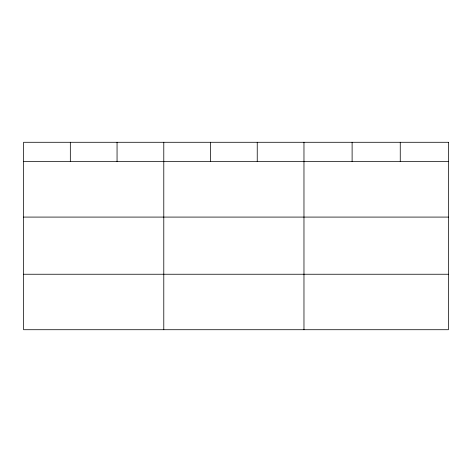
<?xml version="1.0" encoding="UTF-8"?>
<svg xmlns="http://www.w3.org/2000/svg" width="472" height="472" viewBox="0 0 472 472"><rect width="100%" height="100%" fill="white"/><g stroke="black" fill="none" stroke-linecap="round" stroke-linejoin="round"><path stroke-width="0.71" d="M23.6 161.607L448.4 161.607M23.6 217.085L448.4 217.085M23.6 274.244L448.4 274.244M400.256 142.284L400.256 161.607M352.112 142.284L352.112 161.607M303.968 142.284L303.968 329.716M257.24 142.284L257.24 161.607M210.512 142.284L210.512 161.607M163.784 142.284L163.784 329.716M117.056 142.284L117.056 161.607M70.328 142.284L70.328 161.607M448.4 142.284L23.6 142.284L23.6 329.716L448.4 329.716L448.4 142.284"/></g></svg>
